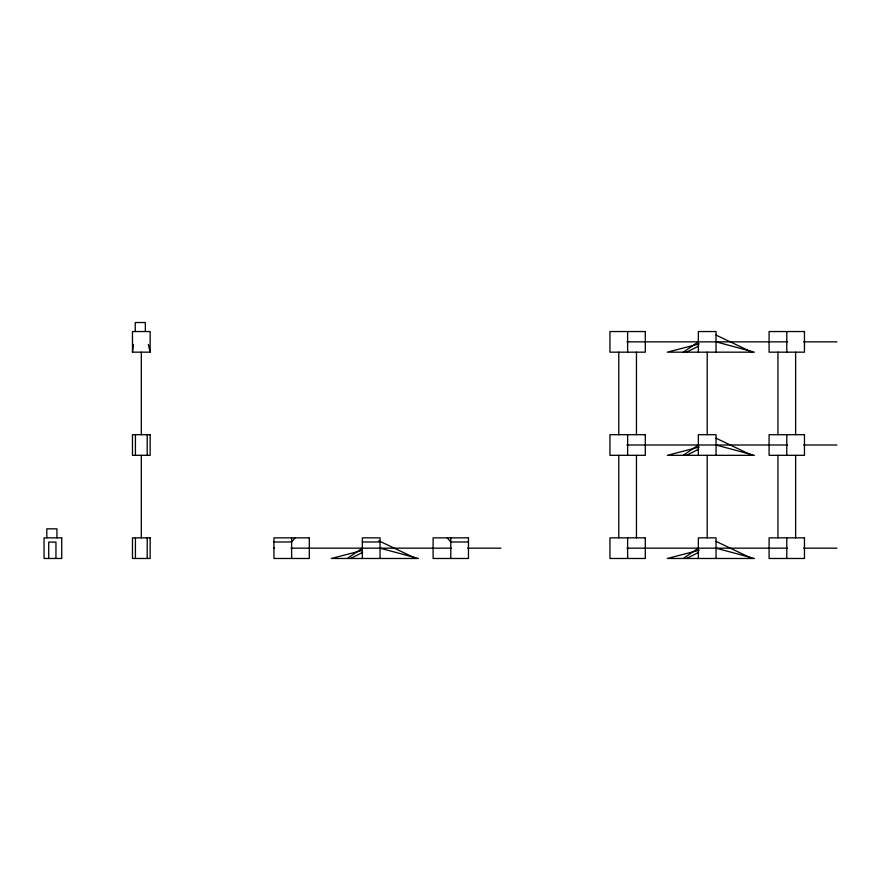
<?xml version="1.0" encoding="UTF-8"?>
<svg xmlns="http://www.w3.org/2000/svg" width="881" height="881" viewBox="0 0 881 881"><rect width="100%" height="100%" fill="white"/><g stroke="black" fill="none" stroke-linecap="round" stroke-linejoin="round"><path stroke-width="1.32" d="M132.469 352.169L132.469 331.542L150.155 331.542L150.155 352.169L132.469 352.169L133.505 344.427M295.157 537.851L291.622 541.98L273.936 541.98M347.246 558.477L362.355 548.169M683.249 352.169L698.358 341.85M683.249 455.323L698.358 445.004M683.249 558.477L698.358 548.169M686.475 352.169L698.666 346.101M350.484 558.477L362.675 552.409M686.475 455.323L698.666 449.255M686.475 558.477L698.666 552.409M699.217 343.92L667.28 352.169L754.389 352.169L716.044 341.85M699.217 447.074L667.28 455.323L754.389 455.323L716.044 445.004M361.893 550.57L331.289 558.477L418.398 558.477L380.041 548.169M699.217 550.229L667.28 558.477L754.389 558.477L716.044 548.169M626.942 341.85L787.449 341.85M803.615 341.85L836.95 341.85M626.942 445.004L787.449 445.004M803.615 445.004L836.95 445.004M362.355 541.98L380.041 541.98M468.461 541.98L450.775 541.98L447.24 537.851M273.936 548.169L274.498 548.169M290.939 548.169L451.457 548.169M467.624 548.169L500.959 548.169M626.942 548.169L787.449 548.169M803.615 548.169L836.95 548.169M716.077 335.077L751.889 352.169M716.077 438.231L751.889 455.323M716.077 541.386L751.889 558.477M378.852 540.802L415.898 558.477M148.349 344.427L150.155 352.169M795.62 352.169L795.62 434.696M795.62 455.323L795.62 537.851M786.777 331.542L786.777 352.169M786.777 434.696L786.777 455.323M786.777 537.851L786.777 558.477M777.934 352.169L777.934 434.696M777.934 455.323L777.934 537.851M716.044 352.169L716.044 331.542L698.358 331.542L698.358 352.169M716.044 455.323L716.044 434.696L698.358 434.696L698.358 455.323M716.044 558.477L716.044 537.851L698.358 537.851L698.358 558.477M707.201 352.169L707.201 434.696M707.201 455.323L707.201 537.851M636.456 352.169L636.456 434.696M636.456 455.323L636.456 537.851M627.624 331.542L627.624 352.169M627.624 434.696L627.624 455.323M627.624 537.851L627.624 558.477M618.781 352.169L618.781 434.696M618.781 455.323L618.781 537.851M450.775 537.851L450.775 558.477M380.041 558.477L380.041 537.851L362.355 537.851L362.355 558.477M291.622 537.851L291.622 558.477M147.204 434.696L147.204 455.323M147.204 537.851L147.204 558.477M145.343 331.542L145.343 322.523L135.233 322.523L135.233 331.542M141.312 352.169L141.312 434.696M141.312 455.323L141.312 537.851M135.421 434.696L135.421 455.323M135.421 537.851L135.421 558.477M56.924 537.851L56.924 528.831L46.814 528.831L46.814 537.851M55.955 558.477L55.955 542.101L48.719 542.101L48.719 558.477M645.299 331.542L609.938 331.542L609.938 352.169L645.299 352.169L645.299 331.542M804.463 331.542L769.091 331.542L769.091 352.169L804.463 352.169L804.463 331.542M150.155 434.696L132.469 434.696L132.469 455.323L150.155 455.323L150.155 434.696M645.299 434.696L609.938 434.696L609.938 455.323L645.299 455.323L645.299 434.696M804.463 434.696L769.091 434.696L769.091 455.323L804.463 455.323L804.463 434.696M61.736 537.851L44.05 537.851L44.05 558.477L61.736 558.477L61.736 537.851M150.155 537.851L132.469 537.851L132.469 558.477L150.155 558.477L150.155 537.851M309.308 537.851L273.936 537.851L273.936 558.477L309.308 558.477L309.308 537.851M468.461 537.851L433.1 537.851L433.1 558.477L468.461 558.477L468.461 537.851M645.299 537.851L609.938 537.851L609.938 558.477L645.299 558.477L645.299 537.851M804.463 537.851L769.091 537.851L769.091 558.477L804.463 558.477L804.463 537.851"/></g></svg>
